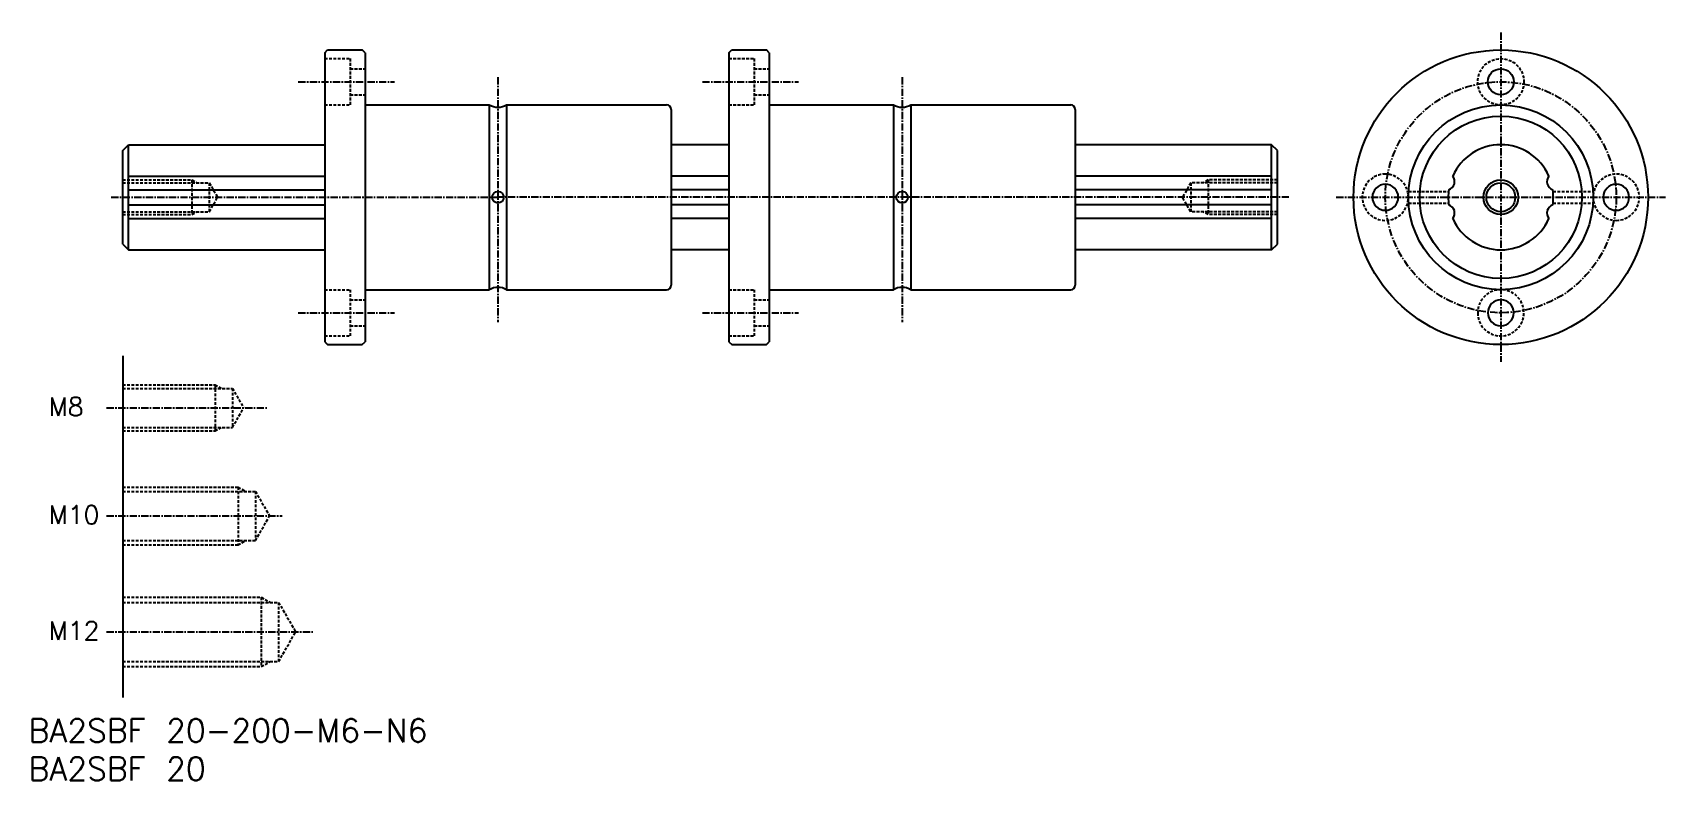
# Model space of a CAD drawing. Extents: x -65 to 218, y 1282 to 1411.
import ezdxf

# ---------------------------------------------------------------- set-up
doc = ezdxf.new("R2010")
doc.units = 0
doc.linetypes.add('CENTER', pattern=[2, 1.25, -0.25, 0.25, -0.25])
doc.linetypes.add('DASHED', pattern=[0.75, 0.5, -0.25])
doc.layers.get('0').update_dxf_attribs({"linetype": 'CONTINUOUS'})
doc.layers.add('CENTER', color=1, linetype='CENTER')
doc.styles.get("Standard").update_dxf_attribs({"font": 'txt.shx', "bigfont": 'bigfont.shx'})

msp = doc.modelspace()

# ---------------------------------------------------------------- linework, layer by layer
at = {"color": 7, "linetype": 'CONTINUOUS'}
for p, q in [((-14.5, 1407.87), (-14, 1408.37)), ((-14, 1408.37), (-8, 1408.37)), ((-7.5, 1407.87), (-8, 1408.37)), ((55.5, 1407.87), (56, 1408.37)), ((56, 1408.37), (62, 1408.37)), ((62.5, 1407.87), (62, 1408.37)), ((-14.5, 1407.87), (-14.5, 1357.87)), ((-7.5, 1407.87), (-7.5, 1357.87)), ((55.5, 1407.87), (55.5, 1357.87)), ((62.5, 1407.87), (62.5, 1357.87)), ((-7.5, 1398.87), (14, 1398.87)), ((14, 1398.87), (14, 1366.87)), ((17, 1398.87), (17, 1366.87)), ((17, 1398.87), (44.7, 1398.87)), ((45.5, 1398.07), (45.5, 1367.67)), ((62.5, 1398.87), (84, 1398.87)), ((84, 1398.87), (84, 1366.87)), ((87, 1398.87), (87, 1366.87)), ((87, 1398.87), (114.7, 1398.87)), ((115.5, 1398.07), (115.5, 1367.67)), ((-49.5, 1390.97), (-48.5, 1391.97)), ((-48.5, 1391.97), (-14.5, 1391.97)), ((-48.5, 1373.77), (-48.5, 1391.97)), ((55.5, 1391.97), (45.5, 1391.97)), ((149.5, 1391.97), (115.5, 1391.97)), ((150.5, 1390.97), (149.5, 1391.97)), ((149.5, 1373.77), (149.5, 1391.97)), ((-49.5, 1374.77), (-49.5, 1390.97)), ((150.5, 1374.77), (150.5, 1390.97)), ((-48.5, 1386.55), (-14.5, 1386.55)), ((55.5, 1386.55), (45.5, 1386.55)), ((149.5, 1386.55), (115.5, 1386.55)), ((-48.5, 1384.15), (-14.5, 1384.15)), ((55.5, 1384.15), (45.5, 1384.15)), ((149.5, 1384.15), (115.5, 1384.15)), ((-48.5, 1381.58), (-14.5, 1381.58)), ((55.5, 1381.58), (45.5, 1381.58)), ((149.5, 1381.58), (115.5, 1381.58)), ((-48.5, 1379.19), (-14.5, 1379.19)), ((55.5, 1379.19), (45.5, 1379.19)), ((149.5, 1379.19), (115.5, 1379.19)), ((-49.5, 1374.77), (-48.5, 1373.77)), ((149.5, 1373.77), (150.5, 1374.77)), ((-48.5, 1373.77), (-14.5, 1373.77)), ((55.5, 1373.77), (45.5, 1373.77)), ((149.5, 1373.77), (115.5, 1373.77)), ((-7.5, 1366.87), (14, 1366.87)), ((17, 1366.87), (44.7, 1366.87)), ((62.5, 1366.87), (84, 1366.87)), ((87, 1366.87), (114.7, 1366.87)), ((-14.5, 1357.87), (-14, 1357.37)), ((-8, 1357.37), (-7.5, 1357.87)), ((55.5, 1357.87), (56, 1357.37)), ((62, 1357.37), (62.5, 1357.87)), ((-49.5, 1355.44), (-49.5, 1296.27)), ((-14, 1357.37), (-8, 1357.37)), ((56, 1357.37), (62, 1357.37))]:
    msp.add_line(p, q, dxfattribs=at)
at = {"color": 3, "linetype": 'DASHED'}
for p, q in [((-14.5, 1406.87), (-10.1, 1406.87)), ((-10.1, 1406.87), (-10.1, 1398.87)), ((55.5, 1406.87), (59.9, 1406.87)), ((59.9, 1406.87), (59.9, 1398.87)), ((-10.1, 1405.12), (-7.5, 1405.12)), ((59.9, 1405.12), (62.5, 1405.12)), ((-10.1, 1400.62), (-7.5, 1400.62)), ((59.9, 1400.62), (62.5, 1400.62)), ((-14.5, 1398.87), (-10.1, 1398.87)), ((55.5, 1398.87), (59.9, 1398.87)), ((-49.5, 1385.87), (-37.5, 1385.87)), ((-37.5, 1385.87), (-36.63, 1385.37)), ((-37.5, 1385.87), (-37.5, 1379.87)), ((138.5, 1385.87), (137.63, 1385.37)), ((138.5, 1385.87), (138.5, 1379.87)), ((150.5, 1385.87), (138.5, 1385.87)), ((-49.5, 1385.37), (-34.5, 1385.37)), ((-34.5, 1385.37), (-34.5, 1380.37)), ((-34.5, 1385.37), (-33.06, 1382.87)), ((135.5, 1385.37), (134.06, 1382.87)), ((135.5, 1385.37), (135.5, 1380.37)), ((150.5, 1385.37), (135.5, 1385.37)), ((173.23, 1383.87), (180.16, 1383.87)), ((198.25, 1383.87), (205.17, 1383.87)), ((-49.5, 1380.37), (-34.5, 1380.37)), ((-37.5, 1379.87), (-36.63, 1380.37)), ((-34.5, 1380.37), (-33.06, 1382.87)), ((135.5, 1380.37), (134.06, 1382.87)), ((150.5, 1380.37), (135.5, 1380.37)), ((138.5, 1379.87), (137.63, 1380.37)), ((173.23, 1381.87), (180.16, 1381.87)), ((198.25, 1381.87), (205.17, 1381.87)), ((-49.5, 1379.87), (-37.5, 1379.87)), ((150.5, 1379.87), (138.5, 1379.87)), ((-14.5, 1366.87), (-10.1, 1366.87)), ((-10.1, 1366.87), (-10.1, 1358.87)), ((55.5, 1366.87), (59.9, 1366.87)), ((59.9, 1366.87), (59.9, 1358.87)), ((-10.1, 1365.12), (-7.5, 1365.12)), ((59.9, 1365.12), (62.5, 1365.12)), ((-10.1, 1360.62), (-7.5, 1360.62)), ((59.9, 1360.62), (62.5, 1360.62)), ((-14.5, 1358.87), (-10.1, 1358.87)), ((55.5, 1358.87), (59.9, 1358.87)), ((-49.5, 1350.41), (-33.5, 1350.41)), ((-49.5, 1349.79), (-30.5, 1349.79)), ((-33.5, 1350.41), (-33.5, 1342.41)), ((-33.5, 1350.41), (-32.42, 1349.79)), ((-30.5, 1349.79), (-28.55, 1346.41)), ((-30.5, 1349.79), (-30.5, 1343.04)), ((-30.5, 1343.04), (-28.55, 1346.41)), ((-49.5, 1343.04), (-30.5, 1343.04)), ((-49.5, 1342.41), (-33.5, 1342.41)), ((-44.75, 1343.04), (-44.75, 1343.04)), ((-40, 1343.04), (-40, 1343.04)), ((-33.5, 1342.41), (-32.42, 1343.04)), ((-49.5, 1332.7), (-29.5, 1332.7)), ((-29.5, 1332.7), (-29.5, 1322.7)), ((-29.5, 1332.7), (-28.2, 1331.95)), ((-49.5, 1331.95), (-26.5, 1331.95)), ((-26.5, 1331.95), (-24.05, 1327.7)), ((-26.5, 1331.95), (-26.5, 1323.45)), ((-26.5, 1323.45), (-24.05, 1327.7)), ((-49.5, 1323.45), (-26.5, 1323.45)), ((-49.5, 1322.7), (-29.5, 1322.7)), ((-29.5, 1322.7), (-28.2, 1323.45)), ((-49.5, 1313.62), (-25.5, 1313.62)), ((-49.5, 1312.74), (-22.5, 1312.74)), ((-25.5, 1313.62), (-25.5, 1301.62)), ((-25.5, 1313.62), (-23.98, 1312.74)), ((-22.5, 1312.74), (-19.54, 1307.62)), ((-22.5, 1312.74), (-22.5, 1302.49)), ((-22.5, 1302.49), (-19.54, 1307.62)), ((-49.5, 1302.49), (-22.5, 1302.49)), ((-49.5, 1301.62), (-25.5, 1301.62)), ((-25.5, 1301.62), (-23.98, 1302.49))]:
    msp.add_line(p, q, dxfattribs=at)
at = {"color": 7, "linetype": 'CONTINUOUS'}
for centre, radius in [((189.2, 1382.87), 25.5), ((189.2, 1402.87), 2.25), ((189.2, 1382.87), 16), ((189.2, 1382.87), 14.05), ((15.5, 1382.87), 1), ((85.5, 1382.87), 1), ((189.2, 1382.87), 2.5)]:
    msp.add_circle(centre, radius, dxfattribs=at)
at = {"color": 3, "linetype": 'DASHED'}
msp.add_circle((189.2, 1402.87), 4, dxfattribs=at)
at = {"color": 3, "linetype": 'CONTINUOUS'}
msp.add_circle((189.2, 1382.87), 3, dxfattribs=at)
at = {"color": 7, "linetype": 'CONTINUOUS'}
for centre, radius, start, end in [((15.5, 1401.47), 3, 240, 300), ((44.7, 1398.07), 0.8, 0, 90), ((85.5, 1401.47), 3, 240, 300), ((114.7, 1398.07), 0.8, 0, 90), ((189.2, 1382.87), 9.1, 23.8704, 156.1296), ((179.42, 1385.53), 1.78, 348.3819, 34.9367), ((198.98, 1385.53), 1.78, 145.0633, 191.6181), ((169.2, 1382.87), 2.25, 89.99999567428932, 89.99996471106816), ((189.2, 1382.87), 9.1, 171.8704, 188.1297), ((179.5, 1385.79), 1.78, 293.0633, 339.6181), ((198.91, 1385.79), 1.78, 200.3819, 246.9367), ((189.2, 1382.87), 9.1, 351.8703, 8.1296), ((209.2, 1382.87), 2.25, 270, 269.9999), ((179.5, 1379.94), 1.78, 20.3819, 66.9367), ((179.42, 1380.2), 1.78, 325.0633, 11.6181), ((198.98, 1380.2), 1.78, 168.3819, 214.9367), ((198.91, 1379.94), 1.78, 113.0633, 159.6181), ((189.2, 1382.87), 9.1, 203.8704, 336.1296), ((15.5, 1364.27), 3, 60, 120), ((44.7, 1367.67), 0.8, 270, 0), ((85.5, 1364.27), 3, 60, 120), ((114.7, 1367.67), 0.8, 270, 0), ((189.2, 1362.87), 2.25, 180, 179.9999)]:
    msp.add_arc(centre, radius, start, end, dxfattribs=at)
at = {"color": 3, "linetype": 'DASHED'}
for centre, start, end in [((169.2, 1382.87), 89.99999567428932, 89.99996471106816), ((209.2, 1382.87), 270, 269.9999), ((189.2, 1362.87), 180, 179.9999)]:
    msp.add_arc(centre, 4, start, end, dxfattribs=at)
at = {"layer": 'CENTER', "color": 1, "linetype": 'CENTER'}
for p, q in [((189.2, 1411.37), (189.2, 1354.37)), ((-19.09, 1402.87), (-2.42, 1402.87)), ((15.5, 1403.67), (15.5, 1361.27)), ((50.91, 1402.87), (67.58, 1402.87)), ((85.5, 1403.67), (85.5, 1361.27)), ((-51.5, 1382.87), (15.5, 1382.87)), ((152.5, 1382.87), (15.5, 1382.87)), ((160.7, 1382.87), (217.7, 1382.87)), ((-19.09, 1362.87), (-2.42, 1362.87)), ((50.91, 1362.87), (67.58, 1362.87)), ((-52.29, 1346.41), (-24.38, 1346.41)), ((-52.29, 1327.7), (-21.88, 1327.7)), ((-52.29, 1307.62), (-16.55, 1307.62))]:
    msp.add_line(p, q, dxfattribs=at)
msp.add_circle((189.2, 1382.87), 20, dxfattribs=at)

# ---------------------------------------------------------------- texts
at = {"color": 7, "linetype": 'CONTINUOUS'}
for s, height, p in [('M8', 3.2, (-62.31, 1345.03)), ('M10', 3.2, (-62.31, 1326.31)), ('M12', 3.2, (-62.31, 1306.23)), ('BA2SBF 20-200-M6-N6', 4, (-65.78, 1288.55)), ('BA2SBF 20', 4, (-65.78, 1281.93))]:
    msp.add_text(s, height=height, dxfattribs=at).set_placement(p)

doc.saveas('drawing.dxf')
